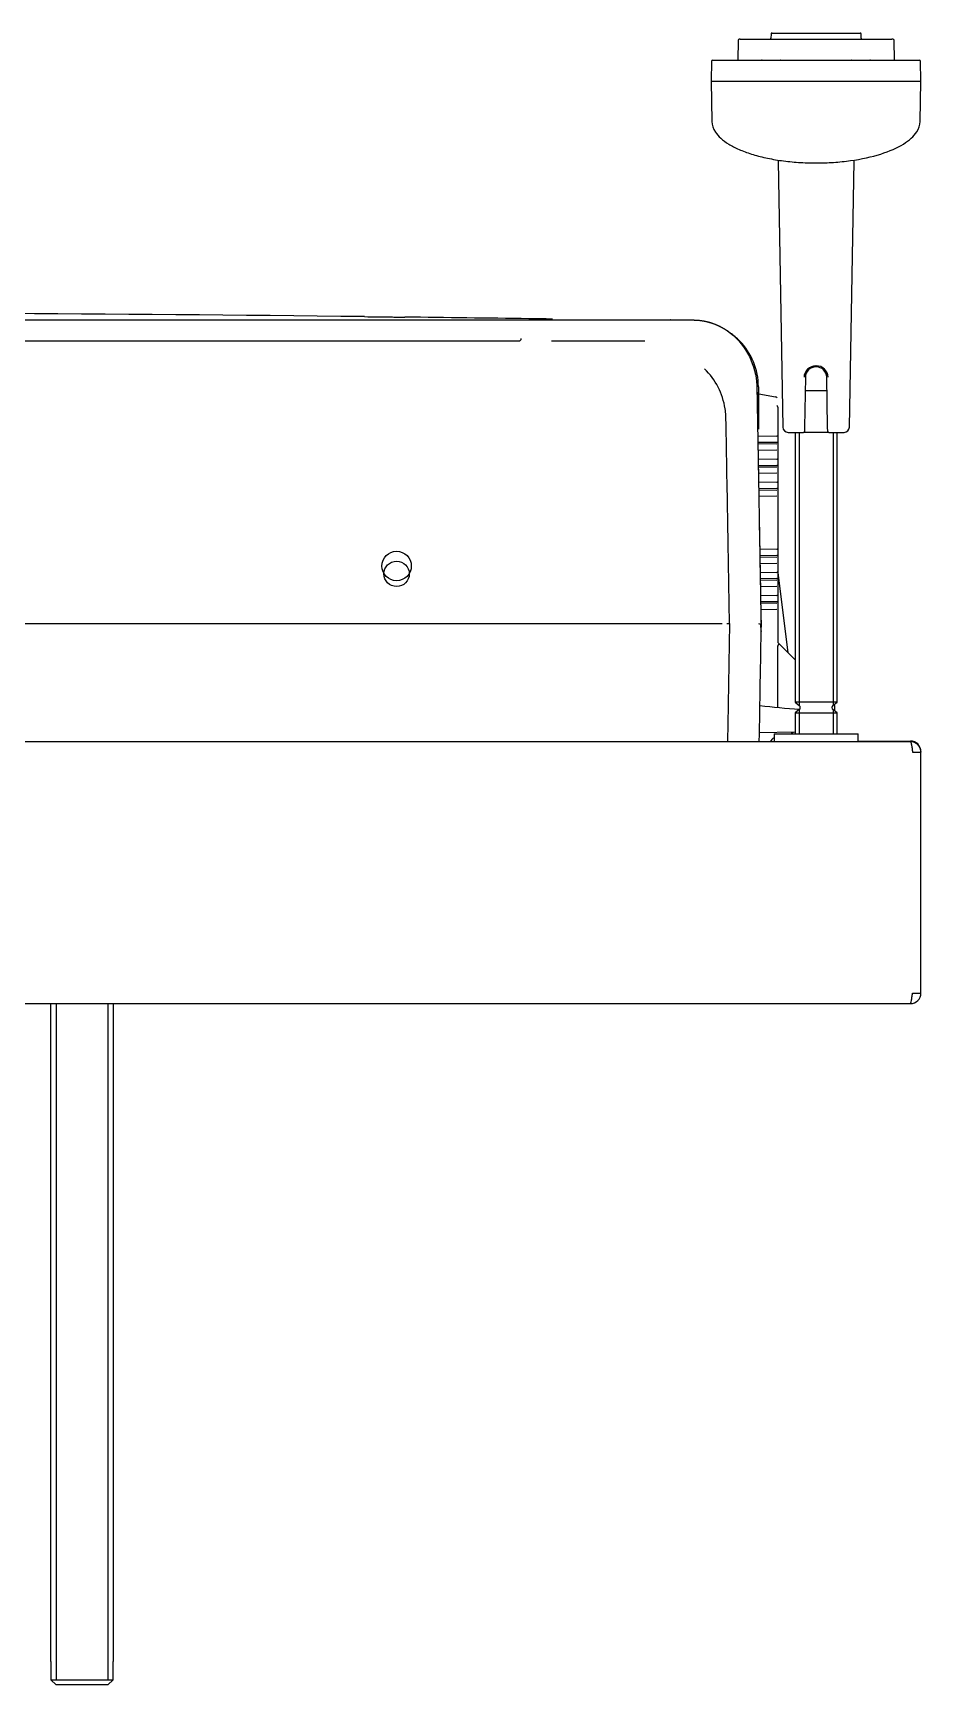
# Model space of a CAD drawing. Header units: millimetres. Extents: x 169 to 4368, y -1049 to 1924.
# Drawn here: x 299.52 to 316.46, y 981.3 to 1012.82 of the extents above; entities that cross this region are included whole.
import ezdxf

# ---------------------------------------------------------------- set-up
doc = ezdxf.new("R2010")
doc.units = ezdxf.units.MM

msp = doc.modelspace()

# ---------------------------------------------------------------- linework, layer by layer
at = {"linetype": 'Continuous'}
for p, q in [((313.598, 1012.796), (313.597, 1012.715)), ((313.618, 1012.816), (313.718, 1012.816)), ((313.718, 1012.816), (315.197, 1012.816)), ((315.197, 1012.816), (315.297, 1012.816)), ((315.318, 1012.715), (315.317, 1012.796)), ((312.971, 1012.676), (312.964, 1012.296)), ((313.009, 1012.696), (312.991, 1012.696)), ((313.009, 1012.696), (313.75, 1012.696)), ((313.75, 1012.696), (315.165, 1012.696)), ((315.165, 1012.696), (315.905, 1012.696)), ((315.924, 1012.696), (315.905, 1012.696)), ((315.95, 1012.296), (315.944, 1012.676)), ((312.464, 1012.276), (312.457, 1011.896)), ((312.484, 1012.296), (316.431, 1012.296)), ((316.457, 1011.896), (316.451, 1012.276)), ((312.457, 1011.896), (316.457, 1011.896)), ((312.457, 1011.896), (312.471, 1011.125)), ((316.444, 1011.125), (316.457, 1011.896)), ((313.734, 1010.373), (313.823, 1005.294)), ((315.092, 1005.294), (315.181, 1010.373)), ((277.524, 1007.341), (305.391, 1007.341)), ((305.391, 1007.341), (306.404, 1007.341)), ((306.404, 1007.341), (308.782, 1007.341)), ((308.782, 1007.341), (309.314, 1007.341)), ((309.314, 1007.341), (309.41, 1007.341)), ((274.12, 1006.941), (308.795, 1006.941)), ((308.795, 1006.941), (308.795, 1006.941)), ((311.189, 1006.936), (309.41, 1006.936)), ((314.461, 1006.446), (314.454, 1006.446)), ((314.254, 1006.249), (314.237, 1005.294)), ((314.677, 1005.294), (314.661, 1006.249)), ((313.357, 1006.067), (313.357, 1005.254)), ((313.367, 1005.929), (313.683, 1005.873)), ((314.249, 1005.996), (314.665, 1005.996)), ((313.726, 1005.676), (313.726, 1001.208)), ((313.726, 1005.526), (313.726, 1005.526)), ((313.923, 1005.196), (314.216, 1005.196)), ((314.057, 1005.196), (314.057, 1000.047)), ((314.134, 1005.196), (314.134, 999.988)), ((314.699, 1005.196), (314.216, 1005.196)), ((314.237, 1005.294), (314.236, 1005.215)), ((314.679, 1005.215), (314.677, 1005.294)), ((314.699, 1005.196), (314.992, 1005.196)), ((314.781, 1005.196), (314.781, 999.988)), ((314.857, 1000.047), (314.857, 1005.196)), ((313.707, 1005.119), (313.358, 1005.125)), ((313.358, 1005.006), (313.707, 1005.012)), ((313.707, 1004.969), (313.358, 1004.975)), ((313.358, 1004.856), (313.707, 1004.862)), ((313.707, 1004.679), (313.358, 1004.685)), ((313.358, 1004.566), (313.707, 1004.572)), ((313.707, 1004.529), (313.358, 1004.535)), ((313.358, 1004.416), (313.707, 1004.422)), ((313.707, 1004.239), (313.358, 1004.245)), ((313.358, 1004.126), (313.707, 1004.132)), ((313.707, 1004.089), (313.358, 1004.095)), ((313.358, 1003.976), (313.707, 1003.982)), ((313.707, 1002.959), (313.383, 1002.965)), ((313.385, 1002.846), (313.707, 1002.852)), ((313.707, 1002.809), (313.385, 1002.815)), ((313.387, 1002.696), (313.707, 1002.702)), ((313.707, 1002.519), (313.39, 1002.525)), ((313.392, 1002.407), (313.707, 1002.412)), ((313.707, 1002.369), (313.393, 1002.375)), ((313.726, 1002.516), (313.918, 1000.995)), ((313.395, 1002.257), (313.707, 1002.262)), ((313.707, 1002.079), (313.398, 1002.085)), ((313.4, 1001.967), (313.707, 1001.972)), ((313.707, 1001.929), (313.401, 1001.935)), ((313.403, 1001.817), (313.707, 1001.822)), ((294.848, 1001.546), (309.666, 1001.546)), ((309.666, 1001.546), (312.666, 1001.546)), ((312.756, 1001.546), (312.806, 1001.546)), ((313.407, 1001.545), (313.407, 1001.546)), ((313.727, 999.948), (313.727, 1001.117)), ((313.741, 1001.173), (313.758, 1001.156)), ((313.758, 1001.156), (314.057, 1000.856)), ((314.857, 1000.047), (314.057, 1000.047)), ((314.057, 1000.047), (314.138, 999.985)), ((314.138, 999.906), (314.057, 999.844)), ((314.057, 999.844), (314.857, 999.844)), ((314.057, 999.844), (314.057, 999.446)), ((314.134, 999.903), (314.134, 999.446)), ((314.777, 999.985), (314.857, 1000.047)), ((314.857, 999.844), (314.777, 999.906)), ((314.781, 999.903), (314.781, 999.446)), ((314.807, 999.982), (314.807, 999.898)), ((314.807, 999.898), (314.807, 999.882)), ((314.857, 999.446), (314.857, 999.844)), ((266.659, 999.296), (316.255, 999.296)), ((313.366, 999.471), (314.057, 999.483)), ((313.657, 999.446), (315.257, 999.446)), ((313.657, 999.446), (313.657, 999.296)), ((314.057, 999.483), (314.057, 999.446)), ((315.257, 999.296), (315.257, 999.446)), ((315.257, 999.306), (316.257, 999.306)), ((316.255, 999.296), (316.257, 999.296)), ((316.297, 999.096), (316.457, 999.096)), ((316.457, 999.106), (316.457, 999.096)), ((316.457, 994.496), (316.457, 999.096)), ((316.297, 994.496), (316.457, 994.496)), ((266.659, 994.296), (316.255, 994.296)), ((299.857, 994.296), (299.857, 981.746)), ((299.965, 994.296), (299.965, 981.396)), ((300.95, 994.296), (300.95, 981.396)), ((301.057, 981.746), (301.057, 994.296)), ((316.255, 994.296), (316.257, 994.296)), ((299.865, 981.746), (299.857, 981.746)), ((299.865, 981.746), (299.865, 981.396)), ((301.05, 981.746), (301.057, 981.746)), ((301.05, 981.396), (301.05, 981.746)), ((299.865, 981.396), (301.05, 981.396)), ((299.966, 981.296), (299.865, 981.396)), ((300.948, 981.296), (299.966, 981.296)), ((301.05, 981.396), (300.948, 981.296))]:
    msp.add_line(p, q, dxfattribs=at)
for centre, radius in [((306.457, 1002.646), 0.281), ((306.457, 1002.496), 0.242)]:
    msp.add_circle(centre, radius, dxfattribs=at)
for centre, radius, start, end in [((313.618, 1012.796), 0.02, 90, 179), ((315.297, 1012.796), 0.02, 1, 90), ((312.991, 1012.676), 0.02, 90, 179), ((313.577, 1012.716), 0.02, 270, 359), ((315.338, 1012.716), 0.02, 181, 270), ((315.924, 1012.676), 0.02, 1, 90), ((312.484, 1012.276), 0.02, 90, 179), ((316.431, 1012.276), 0.02, 1, 90), ((291.457, -253.254), 1260.74, 89.346191, 90.653809), ((291.457, -253.254), 1260.74, 89.20373, 89.311071), ((314.45, 1006.242), 0.223, 89.0672, 178.1474), ((314.454, 1006.246), 0.2, 90, 179), ((314.464, 1006.242), 0.224, 1.8954, 90.8901), ((314.461, 1006.246), 0.2, 1, 90), ((311.389, 1005.441), 1.35, 8.752, 45.7072), ((313.676, 1005.827), 0.0469, 33.859, 91.0923), ((313.923, 1005.296), 0.1, 181, 270), ((314.216, 1005.216), 0.02, 270, 359), ((314.699, 1005.216), 0.02, 181, 270), ((314.992, 1005.296), 0.1, 270, 359), ((313.393, 1001.545), 0.0148, 358.1511, 1.2653), ((316.408, 1028.5), 28.678, 263.9488, 265.4624), ((314.107, 999.946), 0.05, 307.5, 52.5), ((314.807, 999.946), 0.05, 127.5, 232.5), ((316.257, 999.106), 0.2, 2.6866, 90), ((316.257, 999.096), 0.2, 0, 90), ((316.338, 999.113), 0.117, 351.5484, 10.7086), ((316.257, 994.496), 0.2, 270.003, 359.997), ((316.338, 994.478), 0.117, 349.2729, 8.4346)]:
    msp.add_arc(centre, radius, start, end, dxfattribs=at)
for centre, major_axis, ratio, start_param, end_param in [((313.675, 1005.674), (0, 0.05), 1, -1.570796, -0.788989), ((313.725, 1005.671), (0, 0.00463), 1, -0.381637, -0.000319), ((313.776, 1001.208), (0, -0.05), 0.9962, 4.712389, 5.49758), ((314.042, 1000.801), (-0.313, 0.322), 0.110559, 0.002427, 0.113265), ((313.722, 1001.121), (-0.0354, -0.0353), 0.068171, 1.694009, 3.149647), ((314.507, 999.982), (-0.184, 0.237), 0.999829, 4.054167, 4.140731), ((313.757, 999.196), (0.141, -0.141), 0.999695, 2.879729, 3.403456), ((313.857, 999.596), (-0.141, 0.141), 0.999695, 3.079023, 3.29762)]:
    msp.add_ellipse(centre, major_axis=major_axis, ratio=ratio, start_param=start_param, end_param=end_param, dxfattribs=at)
for points, degree, knots in [([(313.432, 1012.304), (313.432, 1012.304), (313.432, 1012.304), (313.431, 1012.302), (313.429, 1012.3), (313.424, 1012.297), (313.419, 1012.295), (313.417, 1012.296), (313.417, 1012.296)], 3, [0.6651471, 0.6651471, 0.6651471, 0.6651471, 0.7045326, 0.7626909, 0.8247862, 0.9059929, 0.9994829, 1, 1, 1, 1]), ([(313.788, 1012.298), (313.788, 1012.298), (313.788, 1012.298), (313.787, 1012.297), (313.784, 1012.295), (313.782, 1012.296), (313.782, 1012.296)], 3, [0.7596009, 0.7596009, 0.7596009, 0.7596009, 0.7731884, 0.8664896, 0.9787463, 1, 1, 1, 1]), ([(315.133, 1012.296), (315.131, 1012.296), (315.129, 1012.296), (315.127, 1012.298), (315.126, 1012.298), (315.126, 1012.298)], 3, [0, 0, 0, 0, 0.1048454, 0.2081106, 0.2441752, 0.2441752, 0.2441752, 0.2441752]), ([(315.498, 1012.296), (315.496, 1012.296), (315.492, 1012.296), (315.487, 1012.299), (315.484, 1012.302), (315.483, 1012.303), (315.483, 1012.304), (315.483, 1012.304), (315.483, 1012.304)], 3, [0, 0, 0, 0, 0.0751598, 0.1528917, 0.2171001, 0.2708095, 0.324387, 0.333605, 0.333605, 0.333605, 0.333605]), ([(312.471, 1011.125), (312.472, 1011.058), (312.495, 1010.99), (312.591, 1010.846), (312.678, 1010.767), (312.851, 1010.661), (312.916, 1010.627), (313.061, 1010.564), (313.141, 1010.534), (313.31, 1010.48), (313.401, 1010.456), (313.593, 1010.414), (313.695, 1010.395), (313.904, 1010.366), (314.011, 1010.355), (314.231, 1010.34), (314.345, 1010.336), (314.569, 1010.336), (314.68, 1010.34), (314.9, 1010.355), (315.01, 1010.366), (315.323, 1010.41), (315.52, 1010.454), (315.86, 1010.561), (316.007, 1010.626), (316.238, 1010.768), (316.324, 1010.847), (316.42, 1010.992), (316.442, 1011.058), (316.443, 1011.125)], 3, [0.199591, 0.199591, 0.199591, 0.199591, 0.25, 0.25, 0.3125, 0.3125, 0.34375, 0.34375, 0.375, 0.375, 0.40625, 0.40625, 0.4375, 0.4375, 0.46875, 0.46875, 0.5, 0.5, 0.53125, 0.53125, 0.5625, 0.5625, 0.625, 0.625, 0.6875, 0.6875, 0.75, 0.75, 0.8001198, 0.8001198, 0.8001198, 0.8001198]), ([(305.843, 1007.404), (305.932, 1007.403), (306.017, 1007.402), (306.142, 1007.4), (306.182, 1007.4), (306.259, 1007.399), (306.295, 1007.399), (306.365, 1007.398), (306.398, 1007.397), (306.457, 1007.397), (306.484, 1007.396), (306.521, 1007.396), (306.532, 1007.396), (306.553, 1007.395), (306.563, 1007.395), (306.59, 1007.395), (306.605, 1007.395), (306.616, 1007.395)], 3, [0, 0, 0, 0, 0.25, 0.25, 0.375, 0.375, 0.5, 0.5, 0.625, 0.625, 0.75, 0.75, 0.8125, 0.8125, 0.875, 0.875, 1, 1, 1, 1]), ([(309.429, 1007.358), (309.374, 1007.359), (309.323, 1007.359), (309.227, 1007.361), (309.183, 1007.361), (309.105, 1007.362), (309.072, 1007.363), (309.015, 1007.364), (308.994, 1007.364), (308.978, 1007.364)], 3, [0, 0, 0, 0, 0.25, 0.25, 0.5, 0.5, 0.75, 0.75, 1, 1, 1, 1]), ([(309.41, 1007.341), (310.184, 1007.341), (310.957, 1007.341), (311.827, 1007.341), (311.924, 1007.341), (312.069, 1007.341), (312.117, 1007.342), (312.214, 1007.337), (312.262, 1007.331), (312.498, 1007.289), (312.677, 1007.207), (312.977, 1006.969), (313.1, 1006.814), (313.269, 1006.473), (313.317, 1006.282), (313.332, 1005.999), (313.331, 1005.904), (313.335, 1005.715), (313.336, 1005.62), (313.341, 1005.336), (313.344, 1005.146), (313.354, 1004.578), (313.361, 1004.199), (313.381, 1003.062), (313.394, 1002.304), (313.407, 1001.545)], 3, [0, 0, 0, 0, 0.25, 0.25, 0.28125, 0.28125, 0.296875, 0.296875, 0.3125, 0.3125, 0.375, 0.375, 0.4375, 0.4375, 0.5, 0.5, 0.53125, 0.53125, 0.5625, 0.5625, 0.625, 0.625, 0.75, 0.75, 1, 1, 1, 1]), ([(310.559, 1007.341), (311.699, 1007.341), (311.703, 1007.341), (311.904, 1007.341), (311.99, 1007.341), (312.119, 1007.341), (312.134, 1007.34), (312.206, 1007.339), (312.279, 1007.328), (312.419, 1007.307), (312.55, 1007.252), (312.678, 1007.198), (312.792, 1007.115), (312.807, 1007.104), (312.823, 1007.092)], 2, [0.0736032, 0.0736032, 0.0736032, 0.25, 0.25, 0.28125, 0.28125, 0.296875, 0.296875, 0.3125, 0.3125, 0.34375, 0.34375, 0.375, 0.375, 0.3793761, 0.3793761, 0.3793761]), ([(313.357, 1006.067), (313.357, 1006.23), (313.326, 1006.39), (313.203, 1006.69), (313.112, 1006.828), (312.945, 1006.998), (312.886, 1007.048), (312.822, 1007.092)], 3, [0, 0, 0, 0, 0.25, 0.25, 0.5, 0.5, 0.6190656, 0.6190656, 0.6190656, 0.6190656]), ([(308.795, 1006.941), (308.805, 1006.941), (308.815, 1006.946), (308.83, 1006.964), (308.834, 1006.977), (308.835, 1006.99)], 3, [0, 0, 0, 0, 0.5, 0.5, 1, 1, 1, 1]), ([(313.327, 1006.09), (313.328, 1006.075), (313.328, 1006.059), (313.329, 1006.055), (313.33, 1005.987), (313.33, 1005.948), (313.332, 1005.843), (313.334, 1005.767), (313.337, 1005.557), (313.339, 1005.46), (313.343, 1005.254)], 2, [0.504671, 0.504671, 0.504671, 0.5078125, 0.5078125, 0.515625, 0.515625, 0.53125, 0.53125, 0.5625, 0.5625, 0.60231811, 0.60231811, 0.60231811]), ([(312.807, 1001.546), (312.795, 1002.229), (312.777, 1003.255), (312.76, 1004.281), (312.751, 1004.793), (312.748, 1004.964), (312.743, 1005.221), (312.742, 1005.306), (312.739, 1005.434), (312.739, 1005.477), (312.734, 1005.562), (312.73, 1005.604), (312.723, 1005.646)], 3, [0, 0, 0, 0, 0.5, 0.75, 0.75, 0.875, 0.875, 0.9375, 0.9375, 0.96875, 0.96875, 1, 1, 1, 1]), ([(313.724, 1005.138), (313.721, 1005.134), (313.719, 1005.129), (313.713, 1005.122), (313.71, 1005.119), (313.707, 1005.119)], 3, [0, 0, 0, 0, 0.5, 0.5, 1, 1, 1, 1]), ([(313.707, 1005.012), (313.71, 1005.012), (313.713, 1005.01), (313.719, 1005.002), (313.721, 1004.998), (313.724, 1004.993)], 3, [0, 0, 0, 0, 0.5, 0.5, 1, 1, 1, 1]), ([(313.724, 1004.698), (313.721, 1004.694), (313.719, 1004.689), (313.713, 1004.682), (313.71, 1004.679), (313.707, 1004.679)], 3, [0, 0, 0, 0, 0.5, 0.5, 1, 1, 1, 1]), ([(313.707, 1004.572), (313.71, 1004.572), (313.713, 1004.57), (313.719, 1004.562), (313.721, 1004.558), (313.724, 1004.553)], 3, [0, 0, 0, 0, 0.5, 0.5, 1, 1, 1, 1]), ([(313.724, 1004.258), (313.721, 1004.254), (313.719, 1004.249), (313.713, 1004.242), (313.71, 1004.239), (313.707, 1004.239)], 3, [0, 0, 0, 0, 0.5, 0.5, 1, 1, 1, 1]), ([(313.707, 1004.132), (313.71, 1004.132), (313.713, 1004.13), (313.719, 1004.122), (313.721, 1004.118), (313.724, 1004.113)], 3, [0, 0, 0, 0, 0.5, 0.5, 1, 1, 1, 1]), ([(313.724, 1002.978), (313.721, 1002.974), (313.719, 1002.969), (313.713, 1002.962), (313.71, 1002.959), (313.707, 1002.959)], 3, [0, 0, 0, 0, 0.5, 0.5, 1, 1, 1, 1]), ([(313.707, 1002.852), (313.71, 1002.852), (313.713, 1002.85), (313.719, 1002.842), (313.721, 1002.838), (313.724, 1002.833)], 3, [0, 0, 0, 0, 0.5, 0.5, 1, 1, 1, 1]), ([(313.724, 1002.538), (313.721, 1002.534), (313.719, 1002.529), (313.713, 1002.522), (313.71, 1002.519), (313.707, 1002.519)], 3, [0, 0, 0, 0, 0.5, 0.5, 1, 1, 1, 1]), ([(313.707, 1002.412), (313.71, 1002.412), (313.713, 1002.41), (313.719, 1002.402), (313.721, 1002.398), (313.724, 1002.393)], 3, [0, 0, 0, 0, 0.5, 0.5, 1, 1, 1, 1]), ([(313.724, 1002.098), (313.721, 1002.094), (313.719, 1002.089), (313.713, 1002.082), (313.71, 1002.079), (313.707, 1002.079)], 3, [0, 0, 0, 0, 0.5, 0.5, 1, 1, 1, 1]), ([(313.707, 1001.972), (313.71, 1001.972), (313.713, 1001.97), (313.719, 1001.962), (313.721, 1001.958), (313.724, 1001.953)], 3, [0, 0, 0, 0, 0.5, 0.5, 1, 1, 1, 1]), ([(312.807, 1001.546), (312.795, 1000.862), (312.782, 1000.112), (312.769, 999.362), (312.768, 999.296)], 3, [0, 0, 0, 0, 0.5, 0.5484603, 0.5484603, 0.5484603, 0.5484603]), ([(313.358, 1001.546), (313.371, 1001.546), (313.384, 1001.545), (313.402, 1001.545), (313.407, 1001.545), (313.407, 1001.545)], 3, [0, 0, 0, 0, 0.5, 0.5, 1, 1, 1, 1]), ([(316.255, 999.296), (316.257, 999.296), (316.261, 999.293), (316.264, 999.285), (316.268, 999.275), (316.271, 999.263), (316.275, 999.246), (316.278, 999.228), (316.282, 999.207), (316.285, 999.184), (316.289, 999.16), (316.292, 999.135), (316.296, 999.109), (316.297, 999.096)], 3, [0, 0, 0, 0, 0.125, 0.25, 0.25, 0.375, 0.5, 0.5, 0.625, 0.75, 0.75, 0.875, 1, 1, 1, 1]), ([(316.255, 994.296), (316.259, 994.296), (316.262, 994.301), (316.269, 994.321), (316.273, 994.336), (316.28, 994.373), (316.283, 994.395), (316.29, 994.443), (316.294, 994.469), (316.297, 994.496)], 3, [0, 0, 0, 0, 0.25, 0.25, 0.5, 0.5, 0.75, 0.75, 1, 1, 1, 1])]:
    msp.add_open_spline(points, degree=degree, knots=knots, dxfattribs=at)
for points, degree in [([(313.296, 1006.323), (313.299, 1006.308), (313.302, 1006.294)], 2), ([(313.354, 1004.626), (313.355, 1004.558), (313.356, 1004.478)], 2), ([(313.372, 1003.565), (313.39, 1002.555), (313.407, 1001.546)], 2), ([(313.407, 1001.545), (313.394, 1000.795), (313.381, 1000.045), (313.368, 999.296)], 3), ([(313.406, 1001.471), (313.406, 1001.496), (313.407, 1001.521), (313.407, 1001.546)], 3), ([(313.406, 1001.476), (313.407, 1001.436), (313.407, 1001.396)], 2)]:
    msp.add_open_spline(points, degree=degree, dxfattribs=at)

doc.saveas('drawing.dxf')
